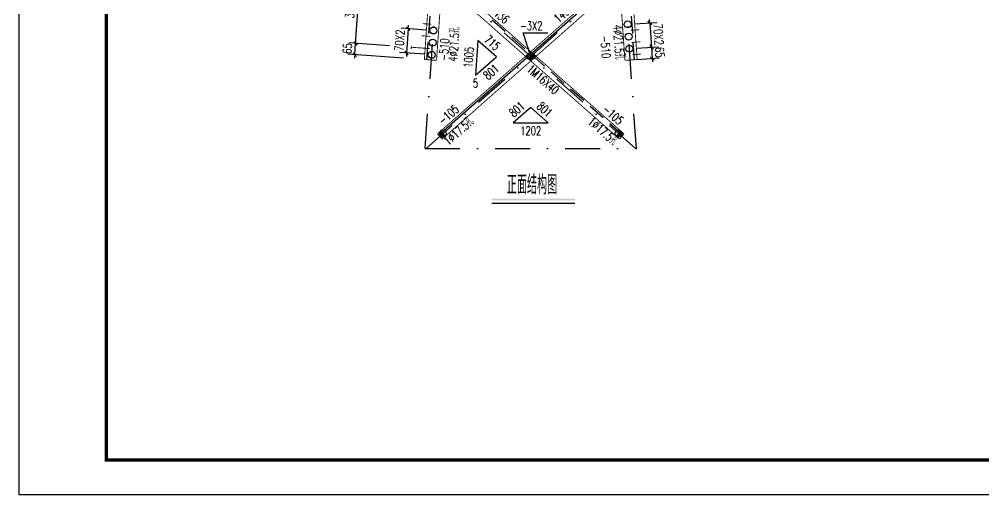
# Model space of a CAD drawing. Header units: millimetres. Extents: x 34238 to 35079, y -7738 to -7144.
# Drawn here: x 34238.5 to 34515.1, y -7738 to -7601.4 of the extents above; entities that cross this region are included whole.
import ezdxf
from ezdxf.enums import TextEntityAlignment as Align

# ---------------------------------------------------------------- set-up
doc = ezdxf.new("R2010")
doc.units = ezdxf.units.MM
doc.header["$LTSCALE"] = 10
doc.linetypes.add('DASHDOTX2', pattern=[2, 1, -0.5, 0, -0.5])
doc.linetypes.add('DASHED', pattern=[0.75, 0.5, -0.25])
for name, color, linetype in [('1', 1, 'DASHED'), ('2', 1, 'Continuous'), ('3', 1, 'Continuous'), ('4', 2, 'DASHDOTX2')]:
    doc.layers.add(name, color=color, linetype=linetype)
doc.styles.add('DXT', font='simplex.shx', dxfattribs={"width": 0.72, "bigfont": 'hztxt.shx'})
doc.styles.get("Standard").update_dxf_attribs({"font": 'SIMPLEX.shx', "width": 0.7, "bigfont": 'gbhzfs.shx'})
doc.dimstyles.new('BZ$0', dxfattribs={"dimtxt": 2.5, "dimasz": 1, "dimexe": 2, "dimexo": 2, "dimgap": 1, "dimtad": 1, "dimdec": 0, "dimlfac": 20, "dimzin": 12, "dimdsep": 46, "dimtxsty": 'DXT', "dimblk": 'OBLIQUE', "dimcen": 0.09, "dimclrd": 1, "dimclre": 1, "dimclrt": 7, "dimadec": 4, "dimazin": 3, "dimtfac": 1.4, "dimtdec": 0, "dimtix": 1, "dimtmove": 2, "dimatfit": 3, "dimldrblk": 'OBLIQUE', "dimfxl": 1, "dimtolj": 1, "dimtzin": 0, "dimarcsym": 0})

# ---------------------------------------------------------------- blocks, each defined once
blk = doc.blocks.new('M16X40')
blk.add_line((-0.141, -0.141), (0.141, 0.141))
blk.add_circle((0, 0), 0.2)
for radius in [0.16, 0.12, 0.08, 0.04]:
    blk.add_arc((0, 0), radius, 225, 45)
blk = doc.blocks.new('_Oblique')
at = {"color": 0, "linetype": 'ByBlock', "lineweight": -2}
blk.add_line((-0.5, -0.5), (0.5, 0.5), dxfattribs=at)
blk = doc.blocks.new('*D30')
at = {"layer": '3', "color": 1, "lineweight": -2}
for p, q in [((34347.24, -7590.43), (34334.27, -7589.53)), ((34334.96, -7608.37), (34336.27, -7589.67)), ((34344.66, -7609.05), (34332.97, -7608.23))]:
    blk.add_line(p, q, dxfattribs=at)
at = {"layer": 'Defpoints', "color": 0}
for p in [(34336.27, -7589.67), (34349.23, -7590.57), (34346.66, -7609.19)]:
    blk.add_point(p, dxfattribs=at)
at = {"layer": '3', "color": 1, "lineweight": -2}
for p, rotation in [((34336.27, -7589.67), 86.00560000048176), ((34334.96, -7608.37), 266.0056000004818)]:
    blk.add_blockref('_Oblique', p, dxfattribs=dict(at, rotation=rotation))
at = {"layer": '3', "color": 7, "insert": (34333.37, -7598.86), "char_height": 2.5, "attachment_point": 5, "rotation": 86.0056, "style": 'DXT'}
blk.add_mtext('\\A1;375', dxfattribs=at)
blk = doc.blocks.new('*D31')
at = {"layer": '3', "color": 1, "lineweight": -2}
for p, q in [((34344.66, -7609.05), (34332.97, -7608.23)), ((34334.96, -7608.37), (34335.03, -7607.37)), ((34334.73, -7611.61), (34334.96, -7608.37)), ((34348.7, -7612.59), (34332.74, -7611.48)), ((34334.73, -7611.61), (34334.66, -7612.61))]:
    blk.add_line(p, q, dxfattribs=at)
at = {"layer": 'Defpoints', "color": 0}
for p in [(34334.96, -7608.37), (34346.66, -7609.19), (34350.69, -7612.73)]:
    blk.add_point(p, dxfattribs=at)
at = {"layer": '3', "color": 1, "lineweight": -2}
for p, rotation in [((34334.96, -7608.37), 266.0056000004818), ((34334.73, -7611.61), 86.00560000048173)]:
    blk.add_blockref('_Oblique', p, dxfattribs=dict(at, rotation=rotation))
at = {"layer": '3', "color": 7, "insert": (34332.6, -7609.84), "char_height": 2.5, "attachment_point": 5, "rotation": 86.0056, "style": 'DXT'}
blk.add_mtext('\\A1;65', dxfattribs=at)
blk = doc.blocks.new('M20X45')
blk.add_circle((0, 0), 0.2)
blk = doc.blocks.new('GWTKA1')
for p, q in [((21789.71, -9765.88), (21789.71, -9171.88)), ((22630.71, -9765.88), (21789.71, -9765.88))]:
    blk.add_line(p, q)
at = {"const_width": 1}
blk.add_lwpolyline([(21814.71, -9755.88), (21814.71, -9181.88), (22620.71, -9181.88), (22620.71, -9755.88), (21814.71, -9755.88)], dxfattribs=at)
blk = doc.blocks.new('*D117')
at = {"color": 1, "lineweight": -2}
for p, q in [((34415.01, -7602.78), (34421.35, -7602.34)), ((34419.36, -7602.48), (34419.29, -7601.48)), ((34419.36, -7602.48), (34419.85, -7609.46)), ((34415.5, -7609.77), (34421.84, -7609.32)), ((34419.85, -7609.46), (34419.91, -7610.46))]:
    blk.add_line(p, q, dxfattribs=at)
at = {"layer": 'Defpoints', "color": 0}
for p in [(34413.01, -7602.92), (34413.5, -7609.91), (34419.85, -7609.46)]:
    blk.add_point(p, dxfattribs=at)
at = {"color": 1, "lineweight": -2}
for p, rotation in [((34419.36, -7602.48), 273.9975592136569), ((34419.85, -7609.46), 93.99755921365694)]:
    blk.add_blockref('_Oblique', p, dxfattribs=dict(at, rotation=rotation))
at = {"color": 7, "insert": (34421.85, -7605.81), "char_height": 2.5, "attachment_point": 5, "rotation": 273.9976, "style": 'DXT'}
blk.add_mtext('\\A1;70X2', dxfattribs=at)
blk = doc.blocks.new('*D118')
at = {"color": 1, "lineweight": -2}
for p, q in [((34355.28, -7604.53), (34348.07, -7604.03)), ((34350.06, -7604.16), (34349.58, -7611.15)), ((34350.06, -7604.16), (34350.13, -7603.17)), ((34354.79, -7611.51), (34347.58, -7611.01)), ((34349.58, -7611.15), (34349.51, -7612.15))]:
    blk.add_line(p, q, dxfattribs=at)
at = {"layer": 'Defpoints', "color": 0}
for p in [(34357.27, -7604.67), (34349.58, -7611.15), (34356.78, -7611.65)]:
    blk.add_point(p, dxfattribs=at)
at = {"color": 1, "lineweight": -2}
for p, rotation in [((34350.06, -7604.16), 266.0065233871015), ((34349.58, -7611.15), 86.00652338710155)]:
    blk.add_blockref('_Oblique', p, dxfattribs=dict(at, rotation=rotation))
at = {"color": 7, "insert": (34347.58, -7607.5), "char_height": 2.5, "attachment_point": 5, "rotation": 86.0065, "style": 'DXT'}
blk.add_mtext('\\A1;70X2', dxfattribs=at)
blk = doc.blocks.new('*D122')
at = {"color": 1, "lineweight": -2}
for p, q in [((34415.5, -7609.77), (34421.84, -7609.32)), ((34419.85, -7609.46), (34419.78, -7608.46)), ((34419.85, -7609.46), (34420.07, -7612.7)), ((34415.72, -7613.01), (34422.07, -7612.56)), ((34420.07, -7612.7), (34420.14, -7613.7))]:
    blk.add_line(p, q, dxfattribs=at)
at = {"layer": 'Defpoints', "color": 0}
for p in [(34413.5, -7609.91), (34413.73, -7613.15), (34420.07, -7612.7)]:
    blk.add_point(p, dxfattribs=at)
at = {"color": 1, "lineweight": -2}
for p, rotation in [((34419.85, -7609.46), 273.9975592136059), ((34420.07, -7612.7), 93.99755921360595)]:
    blk.add_blockref('_Oblique', p, dxfattribs=dict(at, rotation=rotation))
at = {"color": 7, "insert": (34422.2, -7610.93), "char_height": 2.5, "attachment_point": 5, "rotation": 273.9976, "style": 'DXT'}
blk.add_mtext('\\A1;65', dxfattribs=at)

msp = doc.modelspace()

# ---------------------------------------------------------------- linework, layer by layer
for p, q in [((34358.76138369, -7634.73829002), (34412.61088369, -7587.26129002)), ((34374.01885767, -7654.23387424), (34397.82683398, -7654.23387424))]:
    msp.add_line(p, q)
at = {"const_width": 0.25}
for points in [[(34354.68488369, -7613.00779002), (34373.31338369, -7346.23979002)], [(34415.72288369, -7613.00779002), (34411.37155468, -7550.69491794)], [(34359.90788369, -7588.45979002), (34358.17638369, -7613.25179002)], [(34358.43038369, -7634.36329002), (34412.28038369, -7586.88629002)], [(34413.60288369, -7588.38629002), (34359.75338369, -7635.86329002)], [(34385.20388369, -7610.75829002), (34359.90988369, -7588.45779002)], [(34359.73288369, -7590.96779002), (34383.69188369, -7612.09129002)], [(34410.67488369, -7590.96779002), (34412.23138369, -7613.25179002)], [(34358.17638369, -7613.25179002), (34354.68488369, -7613.00779002)], [(34385.20388369, -7613.42479002), (34410.65438369, -7635.86329002)], [(34411.97738369, -7634.36329002), (34386.71588369, -7612.09129002)], [(34412.23138369, -7613.25179002), (34415.72288369, -7613.00779002)], [(34359.75338369, -7635.86329002), (34358.43038369, -7634.36329002)], [(34410.65438369, -7635.86329002), (34411.97738369, -7634.36329002)]]:
    msp.add_lwpolyline(points, dxfattribs=at)
msp.add_trace([(34374.01885767, -7652.98387424), (34374.01885767, -7653.48387424), (34397.92278213, -7652.98387424), (34397.92278213, -7653.48387424)])
at = {"layer": '1'}
for p, q in [((34355.43338369, -7613.06029002), (34374.06138369, -7346.29229002)), ((34414.97438369, -7613.06029002), (34396.34638369, -7346.29229002)), ((34411.64638369, -7634.73829002), (34357.79688369, -7587.26129002)), ((34385.20388369, -7610.75829002), (34385.70288369, -7611.19829002)), ((34383.69188369, -7612.09129002), (34384.19088369, -7612.53129002)), ((34385.20388369, -7613.42479002), (34384.70488369, -7612.98479002)), ((34386.71588369, -7612.09129002), (34386.21688369, -7611.65129002))]:
    msp.add_line(p, q, dxfattribs=at)
at = {"layer": '2'}
for p, q in [((34383.06014531, -7605.37260791), (34390.06014531, -7605.37260791)), ((34385.20388369, -7612.09129002), (34383.06014531, -7605.37260791))]:
    msp.add_line(p, q, dxfattribs=at)
at = {"layer": '2', "const_width": 0.25}
for points in [[(34356.64588369, -7602.86979002), (34354.15188369, -7602.69579002)], [(34416.37738369, -7604.44129002), (34413.88388369, -7604.61579002)], [(34356.40238369, -7606.36129002), (34353.90838369, -7606.18729002)], [(34416.62138369, -7607.93279002), (34414.12738369, -7608.10729002)], [(34354.9116038, -7609.7658054), (34350.9211038, -7609.4868054), (34350.8866038, -7609.9858054), (34350.9561038, -7608.9883054)], [(34356.15838369, -7609.85279002), (34353.66438369, -7609.67879002)], [(34416.86538369, -7611.42429002), (34414.37138369, -7611.59879002)]]:
    msp.add_lwpolyline(points, dxfattribs=at)
at = {"layer": '3'}
for p, q in [((34370.01075063, -7607.54706418), (34369.31425063, -7617.52156418)), ((34375.34375063, -7612.24906418), (34370.01075063, -7607.54706418)), ((34369.36375063, -7617.52156418), (34375.34375063, -7612.24906418)), ((34369.31425063, -7617.52156418), (34369.36375063, -7617.52156418)), ((34385.20388369, -7626.81529002), (34380.20388369, -7631.22329002)), ((34390.20388369, -7631.22329002), (34385.20388369, -7626.81529002)), ((34380.20388369, -7631.22329002), (34390.20388369, -7631.22329002))]:
    msp.add_line(p, q, dxfattribs=at)
at = {"layer": '4'}
for p, q in [((34354.90388369, -7638.58529002), (34375.37788369, -7345.38179002)), ((34415.50388369, -7638.58529002), (34395.02988369, -7345.38179002)), ((34355.15388369, -7638.58529002), (34413.69138369, -7586.97479002)), ((34415.25388369, -7638.58529002), (34356.71638369, -7586.97479002)), ((34354.90388369, -7638.58529002), (34415.50388369, -7638.58529002))]:
    msp.add_line(p, q, dxfattribs=at)

# ---------------------------------------------------------------- block references
msp.add_blockref('GWTKA1', (12448.76172111, 2027.87371662))
at = {"layer": '2', "yscale": 5, "zscale": 5}
for name, p, xscale in [('M20X45', (34413.01338369, -7602.92229002), 5), ('M20X45', (34357.27238369, -7604.66779002), 5), ('M20X45', (34413.25738369, -7606.41379002), 5), ('M20X45', (34357.02838369, -7608.15929002), 5), ('M20X45', (34356.78488369, -7611.65079002), 5), ('M16X40', (34385.20388369, -7612.09129002), 5), ('M20X45', (34413.50138369, -7609.90529002), 5), ('M16X40', (34360.03370274, -7634.29138961), -5), ('M16X40', (34410.37406464, -7634.29138961), 5)]:
    msp.add_blockref(name, p, dxfattribs=dict(at, xscale=xscale))

# ---------------------------------------------------------------- texts
at = {"width": 0.7}
for s, rotation, p in [('1436', 41.4013000001, (34395.44060616, -7600.64114062)), ('1436', 318.5986999999, (34375.43035863, -7600.9719399)), ('-510', 86.0056000001, (34361.61608976, -7610.22936486)), ('-510', 273.9943999999, (34405.38564108, -7609.52058645)), ('-105', 41.4013000001, (34362.43538369, -7629.83279002)), ('-105', 318.5986999999, (34407.97288369, -7629.83279002))]:
    msp.add_text(s, height=2.5, rotation=rotation, dxfattribs=at).set_placement(p, align=Align.CENTER)
msp.add_text('\\M+5D5FD\\M+5C3E6\\M+5BDE1\\M+5B9B9\\M+5CDBC', height=5.5, dxfattribs=at).set_placement((34385.56582568, -7648.69110929), align=Align.MIDDLE)
at = {"layer": '2', "width": 0.7}
msp.add_text('-3X2', height=2.5, dxfattribs=at).set_placement((34382.11937009, -7604.56868199))
at = {"layer": '3', "width": 0.7}
for s, rotation, p in [('4%%C21.5\\M+5BFD7', 86.0056000001, (34365.16593496, -7608.77330122)), ('4%%C21.5\\M+5BFD7', 273.9943999995, (34408.43450219, -7608.1317844)), ('1M16X40', 318.5986999999, (34387.3736049, -7620.244673)), ('1%%C17.5\\M+5BFD7', 41.4013000001, (34365.80894489, -7635.08047035)), ('1%%C17.5\\M+5BFD7', 318.5986999999, (34404.59882248, -7635.08047035))]:
    msp.add_text(s, height=2.5, rotation=rotation, dxfattribs=at).set_placement(p, align=Align.BOTTOM_CENTER)
for s, rotation, p in [('715', 318.5986999999, (34373.33875063, -7609.14806418)), ('1005', 86.0056000001, (34368.66475063, -7612.46456418)), ('801', 41.4013000001, (34374.66875063, -7617.51056418)), ('801', 41.4013000001, (34382.04238369, -7628.26929002)), ('801', 318.5986999999, (34388.36538369, -7628.26929002))]:
    msp.add_text(s, height=2.5, rotation=rotation, dxfattribs=at).set_placement(p, align=Align.CENTER)
for s, p in [('5', (34369.33925063, -7621.02156418)), ('1202', (34385.20388369, -7634.72329002))]:
    msp.add_text(s, height=2.5, dxfattribs=at).set_placement(p, align=Align.CENTER)

# ---------------------------------------------------------------- dimensions: what is measured, and where the dimension line sits
at = {"color": 3}
for p1, p2, distance, text, picture, middle in [((34413.01338369, -7602.92229002), (34413.50138369, -7609.90529002), 6.35919877, '70X2', '*D117', (34421.84563646, -7605.81360852)), ((34357.27238369, -7604.66779002), (34356.78488369, -7611.65079002), -7.22623229, '70X2', '*D118', (34347.57540982, -7607.49933775)), ((34413.50138369, -7609.90529002), (34413.72794166, -7613.14720455), 6.35919877, '65', '*D122', (34422.20291544, -7610.92606579))]:
    dim = msp.add_aligned_dim(p1=p1, p2=p2, distance=distance, text=text, dimstyle='BZ$0', dxfattribs=at)
    dim.commit()
    dim.dimension.update_dxf_attribs({"geometry": picture, "text_midpoint": middle})
at = {"layer": '3'}
for base, p1, p2, text, picture, middle in [((34336.2663796, -7589.66825249), (34346.65597919, -7609.18917603), (34349.23438369, -7590.57379002), '375', '*D30', (34333.36880009, -7598.86363477)), ((34334.96028947, -7608.37248243), (34350.69488369, -7612.72929002), (34346.65597919, -7609.18917603), '65', '*D31', (34332.60255333, -7609.83688651))]:
    dim = msp.add_linear_dim(base=base, p1=p1, p2=p2, angle=266.0056000005, text=text, dimstyle='BZ$0', dxfattribs=at)
    dim.commit()
    dim.dimension.update_dxf_attribs({"geometry": picture, "text_midpoint": middle})

doc.saveas('drawing.dxf')
